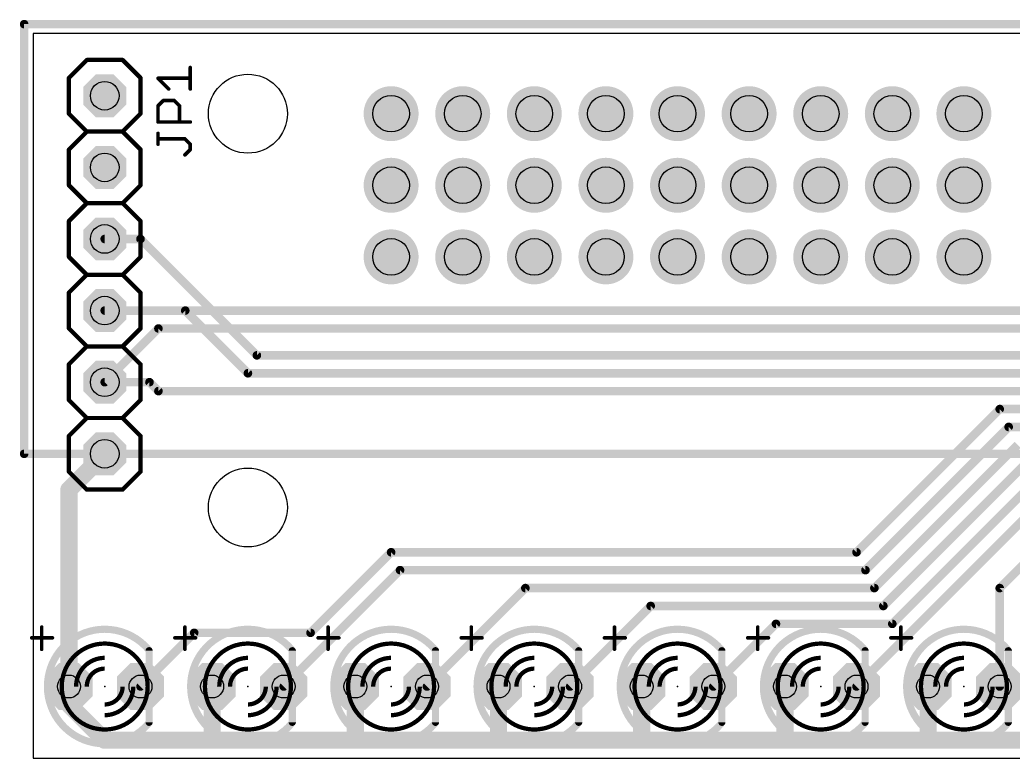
# Model space of a CAD drawing. Extents: x -0.5 to 82.1, y 0 to 26.2.
# Drawn here: x -0.47 to 34.77, y 0 to 26.19 of the extents above; entities that cross this region are included whole.
import ezdxf

# ---------------------------------------------------------------- set-up
doc = ezdxf.new("R2010")
doc.units = 0
for name, color, linetype in [('1', 22, 'CONTINUOUS'), ('16', 175, 'CONTINUOUS'), ('17', 82, 'CONTINUOUS'), ('18', 82, 'CONTINUOUS'), ('20', 7, 'CONTINUOUS'), ('21', 253, 'CONTINUOUS'), ('23', 7, 'CONTINUOUS'), ('25', 253, 'CONTINUOUS'), ('44', 253, 'CONTINUOUS'), ('51', 253, 'CONTINUOUS')]:
    doc.layers.add(name, color=color, linetype=linetype)

# ---------------------------------------------------------------- blocks, each defined once
blk = doc.blocks.new('RECT')
blk.add_solid([(-0.5, -0.5), (0.5, -0.5), (-0.5, 0.5), (0.5, 0.5)])
blk = doc.blocks.new('OCTAGONP')
at = {"const_width": 0.5}
blk.add_lwpolyline([(-0.25, -0.1036), (-0.25, 0.1036), (-0.1036, 0.25), (0.1036, 0.25), (0.25, 0.1036), (0.25, -0.1036), (0.1036, -0.25), (-0.1036, -0.25), (-0.25, -0.1036), (-0.25, 0.1036)], dxfattribs=at)
blk = doc.blocks.new('ROUNDV')
at = {"const_width": 0.5}
blk.add_lwpolyline([(0, -0.25, 1), (0, 0.25, 1), (0, -0.25)], format="xyb", dxfattribs=at)

msp = doc.modelspace()

# ---------------------------------------------------------------- linework, layer by layer
at = {"layer": '1', "const_width": 0.3048}
for points in [[(-0.3175, 26.035), (81.915, 26.035)], [(-0.3175, 10.795), (-0.3175, 26.035)], [(3.81, 18.415), (2.54, 18.415)], [(7.9375, 14.2875), (3.81, 18.415)], [(2.54, 15.875), (5.3975, 15.875)], [(5.3975, 15.875), (7.62, 13.6525)], [(38.04, 14.2875), (7.9375, 14.2875)], [(7.62, 13.6525), (38.04, 13.6525)], [(2.54, 13.335), (4.1275, 13.335)], [(4.1275, 13.335), (4.445, 13.0175)], [(4.445, 13.0175), (38.04, 13.0175)], [(29.21, 7.3025), (34.29, 12.3825)], [(34.29, 12.3825), (38.04, 12.3825)], [(29.5275, 6.6675), (34.6075, 11.7475)], [(34.6075, 11.7475), (38.04, 11.7475)], [(81.915, 10.795), (-0.3175, 10.795)], [(29.845, 6.0325), (34.925, 11.1125)], [(30.1625, 5.3975), (35.2425, 10.4775)], [(30.48, 4.7625), (35.56, 9.8425)], [(29.21, 2.54), (35.8775, 9.2075)], [(34.29, 6.0325), (36.83, 8.5725)], [(9.8425, 4.445), (12.7, 7.3025)], [(12.7, 7.3025), (29.21, 7.3025)], [(8.89, 2.54), (13.0175, 6.6675)], [(13.0175, 6.6675), (29.5275, 6.6675)], [(13.97, 2.54), (17.4625, 6.0325)], [(17.4625, 6.0325), (29.845, 6.0325)], [(34.29, 2.54), (34.29, 6.0325)], [(19.05, 2.54), (21.9075, 5.3975)], [(21.9075, 5.3975), (30.1625, 5.3975)], [(3.81, 2.54), (5.715, 4.445)], [(5.715, 4.445), (9.8425, 4.445)], [(24.13, 2.54), (26.3525, 4.7625)], [(26.3525, 4.7625), (30.48, 4.7625)]]:
    msp.add_lwpolyline(points, dxfattribs=at)
at = {"layer": '1', "const_width": 0.1524}
for points in [[(-0.3175, 26.1112, 1), (-0.3175, 25.9588)], [(-0.2413, 26.035, 1), (-0.3937, 26.035)], [(2.54, 18.4912, 1), (2.54, 18.3388)], [(3.8639, 18.4689, 1), (3.7561, 18.3611)], [(3.81, 18.3388, 1), (3.81, 18.4912)], [(2.54, 15.9512, 1), (2.54, 15.7988)], [(5.4514, 15.9289, 1), (5.3436, 15.8211)], [(5.3975, 15.7988, 1), (5.3975, 15.9512)], [(7.9375, 14.3637, 1), (7.9375, 14.2113)], [(7.8836, 14.2336, 1), (7.9914, 14.3414)], [(7.62, 13.7287, 1), (7.62, 13.5763)], [(7.5661, 13.5986, 1), (7.6739, 13.7064)], [(2.54, 13.4112, 1), (2.54, 13.2588)], [(4.1814, 13.3889, 1), (4.0736, 13.2811)], [(4.1275, 13.2588, 1), (4.1275, 13.4112)], [(4.445, 13.0937, 1), (4.445, 12.9413)], [(4.3911, 12.9636, 1), (4.4989, 13.0714)], [(34.29, 12.4587, 1), (34.29, 12.3063)], [(34.3439, 12.3286, 1), (34.2361, 12.4364)], [(34.6075, 11.8237, 1), (34.6075, 11.6713)], [(34.6614, 11.6936, 1), (34.5536, 11.8014)], [(-0.3175, 10.8712, 1), (-0.3175, 10.7188)], [(-0.3937, 10.795, 1), (-0.2413, 10.795)], [(12.7, 7.3787, 1), (12.7, 7.2263)], [(12.7539, 7.2486, 1), (12.6461, 7.3564)], [(29.1561, 7.3564, 1), (29.2639, 7.2486)], [(29.21, 7.2263, 1), (29.21, 7.3787)], [(13.0175, 6.7437, 1), (13.0175, 6.5913)], [(13.0714, 6.6136, 1), (12.9636, 6.7214)], [(29.4736, 6.7214, 1), (29.5814, 6.6136)], [(29.5275, 6.5913, 1), (29.5275, 6.7437)], [(17.4625, 6.1087, 1), (17.4625, 5.9563)], [(17.5164, 5.9786, 1), (17.4086, 6.0864)], [(29.7911, 6.0864, 1), (29.8989, 5.9786)], [(29.845, 5.9563, 1), (29.845, 6.1087)], [(34.3662, 6.0325, 1), (34.2138, 6.0325)], [(34.2361, 6.0864, 1), (34.3439, 5.9786)], [(21.9075, 5.4737, 1), (21.9075, 5.3213)], [(21.9614, 5.3436, 1), (21.8536, 5.4514)], [(30.1086, 5.4514, 1), (30.2164, 5.3436)], [(30.1625, 5.3213, 1), (30.1625, 5.4737)], [(5.715, 4.5212, 1), (5.715, 4.3688)], [(5.7689, 4.3911, 1), (5.6611, 4.4989)], [(9.8425, 4.3688, 1), (9.8425, 4.5212)], [(26.3525, 4.8387, 1), (26.3525, 4.6863)], [(26.4064, 4.7086, 1), (26.2986, 4.8164)], [(30.4261, 4.8164, 1), (30.5339, 4.7086)], [(30.48, 4.6863, 1), (30.48, 4.8387)], [(9.7886, 4.4989, 1), (9.8964, 4.3911)], [(3.7561, 2.5939, 1), (3.8639, 2.4861)], [(8.8361, 2.5939, 1), (8.9439, 2.4861)], [(13.9161, 2.5939, 1), (14.0239, 2.4861)], [(18.9961, 2.5939, 1), (19.1039, 2.4861)], [(24.0761, 2.5939, 1), (24.1839, 2.4861)], [(29.1561, 2.5939, 1), (29.2639, 2.4861)], [(34.2138, 2.54, 1), (34.3662, 2.54)]]:
    msp.add_lwpolyline(points, format="xyb", dxfattribs=at)
at = {"layer": '16'}
for points, const_width in [([(78.74, 15.875), (2.54, 15.875)], 0.3048), ([(4.445, 15.24), (2.54, 13.335)], 0.3048), ([(76.835, 15.24), (4.445, 15.24)], 0.3048), ([(2.54, 10.795), (1.27, 9.525)], 0.6096), ([(1.27, 9.525), (1.27, 2.54)], 0.6096), ([(1.27, 2.54), (1.27, 1.905)], 0.6096), ([(6.35, 2.54), (6.35, 0.635)], 0.6096), ([(11.43, 2.54), (11.43, 0.635)], 0.6096), ([(16.51, 2.54), (16.51, 0.635)], 0.6096), ([(21.59, 2.54), (21.59, 0.635)], 0.6096), ([(26.67, 2.54), (26.67, 0.635)], 0.6096), ([(31.75, 2.54), (31.75, 0.635)], 0.6096), ([(1.27, 1.905), (2.54, 0.635)], 0.6096), ([(2.54, 0.635), (6.35, 0.635)], 0.6096), ([(6.35, 0.635), (11.43, 0.635)], 0.6096), ([(11.43, 0.635), (16.51, 0.635)], 0.6096), ([(16.51, 0.635), (21.59, 0.635)], 0.6096), ([(21.59, 0.635), (26.67, 0.635)], 0.6096), ([(26.67, 0.635), (31.75, 0.635)], 0.6096), ([(31.75, 0.635), (36.83, 0.635)], 0.6096)]:
    msp.add_lwpolyline(points, dxfattribs=dict(at, const_width=const_width))
for points, const_width in [([(2.54, 15.9512, 1), (2.54, 15.7988)], 0.1524), ([(4.445, 15.3162, 1), (4.445, 15.1638)], 0.1524), ([(4.4989, 15.1861, 1), (4.3911, 15.2939)], 0.1524), ([(2.4861, 13.3889, 1), (2.5939, 13.2811)], 0.1524), ([(2.6478, 10.6872, 1), (2.4322, 10.9028)], 0.3048), ([(1.1622, 9.6328, 1), (1.3778, 9.4172)], 0.3048), ([(1.4224, 9.525, 1), (1.1176, 9.525)], 0.3048), ([(1.4224, 2.54, 1), (1.1176, 2.54)], 0.3048), ([(6.5024, 2.54, 1), (6.1976, 2.54)], 0.3048), ([(11.5824, 2.54, 1), (11.2776, 2.54)], 0.3048), ([(16.6624, 2.54, 1), (16.3576, 2.54)], 0.3048), ([(21.7424, 2.54, 1), (21.4376, 2.54)], 0.3048), ([(26.8224, 2.54, 1), (26.5176, 2.54)], 0.3048), ([(31.9024, 2.54, 1), (31.5976, 2.54)], 0.3048), ([(1.1176, 2.54, 1), (1.4224, 2.54)], 0.3048), ([(1.3778, 2.0128, 1), (1.1622, 1.7972)], 0.3048), ([(1.1176, 1.905, 1), (1.4224, 1.905)], 0.3048), ([(2.54, 0.7874, 1), (2.54, 0.4826)], 0.3048), ([(2.4322, 0.5272, 1), (2.6478, 0.7428)], 0.3048), ([(6.35, 0.7874, 1), (6.35, 0.4826)], 0.3048), ([(6.1976, 0.635, 1), (6.5024, 0.635)], 0.3048), ([(6.35, 0.4826, 1), (6.35, 0.7874)], 0.3048), ([(11.43, 0.7874, 1), (11.43, 0.4826)], 0.3048), ([(11.2776, 0.635, 1), (11.5824, 0.635)], 0.3048), ([(11.43, 0.4826, 1), (11.43, 0.7874)], 0.3048), ([(16.51, 0.7874, 1), (16.51, 0.4826)], 0.3048), ([(16.3576, 0.635, 1), (16.6624, 0.635)], 0.3048), ([(16.51, 0.4826, 1), (16.51, 0.7874)], 0.3048), ([(21.59, 0.7874, 1), (21.59, 0.4826)], 0.3048), ([(21.4376, 0.635, 1), (21.7424, 0.635)], 0.3048), ([(21.59, 0.4826, 1), (21.59, 0.7874)], 0.3048), ([(26.67, 0.7874, 1), (26.67, 0.4826)], 0.3048), ([(26.5176, 0.635, 1), (26.8224, 0.635)], 0.3048), ([(26.67, 0.4826, 1), (26.67, 0.7874)], 0.3048), ([(31.75, 0.7874, 1), (31.75, 0.4826)], 0.3048), ([(31.5976, 0.635, 1), (31.9024, 0.635)], 0.3048), ([(31.75, 0.4826, 1), (31.75, 0.7874)], 0.3048)]:
    msp.add_lwpolyline(points, format="xyb", dxfattribs=dict(at, const_width=const_width))
at = {"layer": '20'}
for p, q in [((81.26, 25.705), (0, 25.705)), ((0, 25.705), (0, 0)), ((0, 0), (81.26, 0))]:
    msp.add_line(p, q, dxfattribs=at)
for centre in [(7.62, 22.86), (7.62, 8.89)]:
    msp.add_circle(centre, 1.4, dxfattribs=at)
at = {"layer": '21'}
for points, const_width in [([(1.905, 24.765), (1.27, 24.13)], 0.1524), ([(3.175, 24.765), (1.905, 24.765)], 0.1524), ([(3.81, 24.13), (3.175, 24.765)], 0.1524), ([(1.27, 22.86), (1.27, 24.13)], 0.1524), ([(3.81, 24.13), (3.81, 22.86)], 0.1524), ([(1.905, 22.225), (1.27, 22.86)], 0.1524), ([(3.81, 22.86), (3.175, 22.225)], 0.1524), ([(1.27, 21.59), (1.905, 22.225)], 0.1524), ([(3.175, 22.225), (1.905, 22.225)], 0.1524), ([(3.175, 22.225), (3.81, 21.59)], 0.1524), ([(1.27, 20.32), (1.27, 21.59)], 0.1524), ([(3.81, 21.59), (3.81, 20.32)], 0.1524), ([(1.905, 19.685), (1.27, 20.32)], 0.1524), ([(3.81, 20.32), (3.175, 19.685)], 0.1524), ([(1.27, 19.05), (1.905, 19.685)], 0.1524), ([(3.175, 19.685), (1.905, 19.685)], 0.1524), ([(3.175, 19.685), (3.81, 19.05)], 0.1524), ([(1.27, 17.78), (1.27, 19.05)], 0.1524), ([(3.81, 19.05), (3.81, 17.78)], 0.1524), ([(1.905, 17.145), (1.27, 17.78)], 0.1524), ([(3.81, 17.78), (3.175, 17.145)], 0.1524), ([(1.905, 17.145), (1.27, 16.51)], 0.1524), ([(3.175, 17.145), (1.905, 17.145)], 0.1524), ([(3.81, 16.51), (3.175, 17.145)], 0.1524), ([(1.27, 15.24), (1.27, 16.51)], 0.1524), ([(3.81, 16.51), (3.81, 15.24)], 0.1524), ([(1.905, 14.605), (1.27, 15.24)], 0.1524), ([(3.81, 15.24), (3.175, 14.605)], 0.1524), ([(1.27, 13.97), (1.905, 14.605)], 0.1524), ([(3.175, 14.605), (1.905, 14.605)], 0.1524), ([(3.175, 14.605), (3.81, 13.97)], 0.1524), ([(1.27, 12.7), (1.27, 13.97)], 0.1524), ([(3.81, 13.97), (3.81, 12.7)], 0.1524), ([(1.905, 12.065), (1.27, 12.7)], 0.1524), ([(3.81, 12.7), (3.175, 12.065)], 0.1524), ([(1.905, 12.065), (1.27, 11.43)], 0.1524), ([(3.175, 12.065), (1.905, 12.065)], 0.1524), ([(3.81, 11.43), (3.175, 12.065)], 0.1524), ([(1.27, 10.16), (1.27, 11.43)], 0.1524), ([(3.81, 11.43), (3.81, 10.16)], 0.1524), ([(1.905, 9.525), (1.27, 10.16)], 0.1524), ([(3.81, 10.16), (3.175, 9.525)], 0.1524), ([(3.175, 9.525), (1.905, 9.525)], 0.1524), ([(0.3048, 3.8608), (0.3048, 4.6482)], 0.127), ([(5.3848, 3.8608), (5.3848, 4.6482)], 0.127), ([(10.4648, 3.8608), (10.4648, 4.6482)], 0.127), ([(15.5448, 3.8608), (15.5448, 4.6482)], 0.127), ([(20.6248, 3.8608), (20.6248, 4.6482)], 0.127), ([(25.7048, 3.8608), (25.7048, 4.6482)], 0.127), ([(30.7848, 3.8608), (30.7848, 4.6482)], 0.127), ([(-0.0508, 4.2672), (0.6858, 4.2672)], 0.127), ([(5.0292, 4.2672), (5.7658, 4.2672)], 0.127), ([(10.1092, 4.2672), (10.8458, 4.2672)], 0.127), ([(15.1892, 4.2672), (15.9258, 4.2672)], 0.127), ([(20.2692, 4.2672), (21.0058, 4.2672)], 0.127), ([(25.3492, 4.2672), (26.0858, 4.2672)], 0.127), ([(30.4292, 4.2672), (31.1658, 4.2672)], 0.127)]:
    msp.add_lwpolyline(points, dxfattribs=dict(at, const_width=const_width))
for points, const_width in [([(1.905, 24.8031, 1), (1.905, 24.7269)], 0.0762), ([(1.9319, 24.7381, 1), (1.8781, 24.7919)], 0.0762), ([(3.2019, 24.7919, 1), (3.1481, 24.7381)], 0.0762), ([(3.175, 24.7269, 1), (3.175, 24.8031)], 0.0762), ([(1.3081, 24.13, 1), (1.2319, 24.13)], 0.0762), ([(1.2431, 24.1569, 1), (1.2969, 24.1031)], 0.0762), ([(3.8481, 24.13, 1), (3.7719, 24.13)], 0.0762), ([(3.7831, 24.1031, 1), (3.8369, 24.1569)], 0.0762), ([(1.2969, 22.8869, 1), (1.2431, 22.8331)], 0.0762), ([(3.8369, 22.8331, 1), (3.7831, 22.8869)], 0.0762), ([(1.2319, 22.86, 1), (1.3081, 22.86)], 0.0762), ([(3.7719, 22.86, 1), (3.8481, 22.86)], 0.0762), ([(1.905, 22.2631, 1), (1.905, 22.1869)], 0.0762), ([(1.9319, 22.1981, 1), (1.8781, 22.2519)], 0.0762), ([(1.8781, 22.1981, 1), (1.9319, 22.2519)], 0.0762), ([(3.2019, 22.2519, 1), (3.1481, 22.1981)], 0.0762), ([(3.1481, 22.2519, 1), (3.2019, 22.1981)], 0.0762), ([(3.175, 22.1869, 1), (3.175, 22.2631)], 0.0762), ([(1.3081, 21.59, 1), (1.2319, 21.59)], 0.0762), ([(1.2431, 21.6169, 1), (1.2969, 21.5631)], 0.0762), ([(3.8481, 21.59, 1), (3.7719, 21.59)], 0.0762), ([(3.7831, 21.5631, 1), (3.8369, 21.6169)], 0.0762), ([(1.2319, 20.32, 1), (1.3081, 20.32)], 0.0762), ([(1.2969, 20.3469, 1), (1.2431, 20.2931)], 0.0762), ([(3.7719, 20.32, 1), (3.8481, 20.32)], 0.0762), ([(3.8369, 20.2931, 1), (3.7831, 20.3469)], 0.0762), ([(1.905, 19.7231, 1), (1.905, 19.6469)], 0.0762), ([(1.9319, 19.6581, 1), (1.8781, 19.7119)], 0.0762), ([(1.8781, 19.6581, 1), (1.9319, 19.7119)], 0.0762), ([(3.2019, 19.7119, 1), (3.1481, 19.6581)], 0.0762), ([(3.1481, 19.7119, 1), (3.2019, 19.6581)], 0.0762), ([(3.175, 19.6469, 1), (3.175, 19.7231)], 0.0762), ([(1.3081, 19.05, 1), (1.2319, 19.05)], 0.0762), ([(1.2431, 19.0769, 1), (1.2969, 19.0231)], 0.0762), ([(3.8481, 19.05, 1), (3.7719, 19.05)], 0.0762), ([(3.7831, 19.0231, 1), (3.8369, 19.0769)], 0.0762), ([(1.2319, 17.78, 1), (1.3081, 17.78)], 0.0762), ([(1.2969, 17.8069, 1), (1.2431, 17.7531)], 0.0762), ([(3.7719, 17.78, 1), (3.8481, 17.78)], 0.0762), ([(3.8369, 17.7531, 1), (3.7831, 17.8069)], 0.0762), ([(1.905, 17.1831, 1), (1.905, 17.1069)], 0.0762), ([(1.9319, 17.1181, 1), (1.8781, 17.1719)], 0.0762), ([(1.8781, 17.1181, 1), (1.9319, 17.1719)], 0.0762), ([(3.2019, 17.1719, 1), (3.1481, 17.1181)], 0.0762), ([(3.1481, 17.1719, 1), (3.2019, 17.1181)], 0.0762), ([(3.175, 17.1069, 1), (3.175, 17.1831)], 0.0762), ([(1.3081, 16.51, 1), (1.2319, 16.51)], 0.0762), ([(1.2431, 16.5369, 1), (1.2969, 16.4831)], 0.0762), ([(3.8481, 16.51, 1), (3.7719, 16.51)], 0.0762), ([(3.7831, 16.4831, 1), (3.8369, 16.5369)], 0.0762), ([(1.2319, 15.24, 1), (1.3081, 15.24)], 0.0762), ([(1.2969, 15.2669, 1), (1.2431, 15.2131)], 0.0762), ([(3.7719, 15.24, 1), (3.8481, 15.24)], 0.0762), ([(3.8369, 15.2131, 1), (3.7831, 15.2669)], 0.0762), ([(1.905, 14.6431, 1), (1.905, 14.5669)], 0.0762), ([(1.9319, 14.5781, 1), (1.8781, 14.6319)], 0.0762), ([(1.8781, 14.5781, 1), (1.9319, 14.6319)], 0.0762), ([(3.2019, 14.6319, 1), (3.1481, 14.5781)], 0.0762), ([(3.1481, 14.6319, 1), (3.2019, 14.5781)], 0.0762), ([(3.175, 14.5669, 1), (3.175, 14.6431)], 0.0762), ([(1.3081, 13.97, 1), (1.2319, 13.97)], 0.0762), ([(1.2431, 13.9969, 1), (1.2969, 13.9431)], 0.0762), ([(3.8481, 13.97, 1), (3.7719, 13.97)], 0.0762), ([(3.7831, 13.9431, 1), (3.8369, 13.9969)], 0.0762), ([(1.2319, 12.7, 1), (1.3081, 12.7)], 0.0762), ([(1.2969, 12.7269, 1), (1.2431, 12.6731)], 0.0762), ([(3.7719, 12.7, 1), (3.8481, 12.7)], 0.0762), ([(3.8369, 12.6731, 1), (3.7831, 12.7269)], 0.0762), ([(1.905, 12.1031, 1), (1.905, 12.0269)], 0.0762), ([(1.9319, 12.0381, 1), (1.8781, 12.0919)], 0.0762), ([(1.8781, 12.0381, 1), (1.9319, 12.0919)], 0.0762), ([(3.2019, 12.0919, 1), (3.1481, 12.0381)], 0.0762), ([(3.1481, 12.0919, 1), (3.2019, 12.0381)], 0.0762), ([(3.175, 12.0269, 1), (3.175, 12.1031)], 0.0762), ([(1.3081, 11.43, 1), (1.2319, 11.43)], 0.0762), ([(1.2431, 11.4569, 1), (1.2969, 11.4031)], 0.0762), ([(3.8481, 11.43, 1), (3.7719, 11.43)], 0.0762), ([(3.7831, 11.4031, 1), (3.8369, 11.4569)], 0.0762), ([(1.2969, 10.1869, 1), (1.2431, 10.1331)], 0.0762), ([(3.8369, 10.1331, 1), (3.7831, 10.1869)], 0.0762), ([(1.2319, 10.16, 1), (1.3081, 10.16)], 0.0762), ([(3.7719, 10.16, 1), (3.8481, 10.16)], 0.0762), ([(1.905, 9.5631, 1), (1.905, 9.4869)], 0.0762), ([(1.8781, 9.4981, 1), (1.9319, 9.5519)], 0.0762), ([(3.1481, 9.5519, 1), (3.2019, 9.4981)], 0.0762), ([(3.175, 9.4869, 1), (3.175, 9.5631)], 0.0762), ([(0.3366, 4.6482, 1), (0.2731, 4.6482)], 0.0635), ([(2.54, 4.572, 0.277), (0.7471, 3.4962)], 0.254), ([(4.101, 3.8409, 0.2226), (2.54, 4.572)], 0.254), ([(5.4165, 4.6482, 1), (5.3531, 4.6482)], 0.0635), ([(7.62, 4.572, 0.277), (5.8271, 3.4962)], 0.254), ([(9.181, 3.8409, 0.2226), (7.62, 4.572)], 0.254), ([(10.4966, 4.6482, 1), (10.433, 4.6482)], 0.0635), ([(12.7, 4.572, 0.277), (10.9071, 3.4962)], 0.254), ([(14.261, 3.8409, 0.2226), (12.7, 4.572)], 0.254), ([(15.5766, 4.6482, 1), (15.513, 4.6482)], 0.0635), ([(17.78, 4.572, 0.277), (15.9871, 3.4962)], 0.254), ([(19.341, 3.8409, 0.2226), (17.78, 4.572)], 0.254), ([(20.6565, 4.6482, 1), (20.5931, 4.6482)], 0.0635), ([(22.86, 4.572, 0.277), (21.0671, 3.4962)], 0.254), ([(24.421, 3.8409, 0.2226), (22.86, 4.572)], 0.254), ([(25.7366, 4.6482, 1), (25.6731, 4.6482)], 0.0635), ([(27.94, 4.572, 0.277), (26.1471, 3.4962)], 0.254), ([(29.501, 3.8409, 0.2226), (27.94, 4.572)], 0.254), ([(30.8165, 4.6482, 1), (30.7531, 4.6482)], 0.0635), ([(33.02, 4.572, 0.277), (31.2271, 3.4962)], 0.254), ([(34.581, 3.8409, 0.2226), (33.02, 4.572)], 0.254), ([(-0.0508, 4.2989, 1), (-0.0508, 4.2355)], 0.0635), ([(0.6858, 4.2355, 1), (0.6858, 4.2989)], 0.0635), ([(5.0292, 4.2989, 1), (5.0292, 4.2355)], 0.0635), ([(5.7658, 4.2355, 1), (5.7658, 4.2989)], 0.0635), ([(10.1092, 4.2989, 1), (10.1092, 4.2355)], 0.0635), ([(10.8458, 4.2355, 1), (10.8458, 4.2989)], 0.0635), ([(15.1892, 4.2989, 1), (15.1892, 4.2355)], 0.0635), ([(15.9258, 4.2355, 1), (15.9258, 4.2989)], 0.0635), ([(20.2692, 4.2989, 1), (20.2692, 4.2355)], 0.0635), ([(21.0058, 4.2355, 1), (21.0058, 4.2989)], 0.0635), ([(25.3492, 4.2989, 1), (25.3492, 4.2355)], 0.0635), ([(26.0858, 4.2355, 1), (26.0858, 4.2989)], 0.0635), ([(30.4292, 4.2989, 1), (30.4292, 4.2355)], 0.0635), ([(31.1658, 4.2355, 1), (31.1658, 4.2989)], 0.0635), ([(0.2731, 3.8608, 1), (0.3366, 3.8608)], 0.0635), ([(2.54, 4.064, 0.2361), (1.3208, 3.4544)], 0.1524), ([(3.7801, 3.4258, 0.2422), (2.54, 4.064)], 0.1524), ([(5.3531, 3.8608, 1), (5.4165, 3.8608)], 0.0635), ([(7.62, 4.064, 0.2361), (6.4008, 3.4544)], 0.1524), ([(8.8601, 3.4258, 0.2422), (7.62, 4.064)], 0.1524), ([(10.433, 3.8608, 1), (10.4966, 3.8608)], 0.0635), ([(12.7, 4.064, 0.2361), (11.4808, 3.4544)], 0.1524), ([(13.9401, 3.4258, 0.2422), (12.7, 4.064)], 0.1524), ([(15.513, 3.8608, 1), (15.5766, 3.8608)], 0.0635), ([(17.78, 4.064, 0.2361), (16.5608, 3.4544)], 0.1524), ([(19.0201, 3.4258, 0.2422), (17.78, 4.064)], 0.1524), ([(20.5931, 3.8608, 1), (20.6565, 3.8608)], 0.0635), ([(22.86, 4.064, 0.2361), (21.6408, 3.4544)], 0.1524), ([(24.1001, 3.4258, 0.2422), (22.86, 4.064)], 0.1524), ([(25.6731, 3.8608, 1), (25.7366, 3.8608)], 0.0635), ([(27.94, 4.064, 0.2361), (26.7208, 3.4544)], 0.1524), ([(29.1801, 3.4258, 0.2422), (27.94, 4.064)], 0.1524), ([(30.7531, 3.8608, 1), (30.8165, 3.8608)], 0.0635), ([(33.02, 4.064, 0.2361), (31.8008, 3.4544)], 0.1524), ([(34.2601, 3.4258, 0.2422), (33.02, 4.064)], 0.1524), ([(0.7757, 1.5318, 0.2691), (2.54, 0.508)], 0.254), ([(1.337, 1.6044, 0.2315), (2.54, 1.016)], 0.1524), ([(2.54, 1.016, 0.2315), (3.743, 1.6044)], 0.1524), ([(5.8557, 1.5318, 0.2691), (7.62, 0.508)], 0.254), ([(6.417, 1.6044, 0.2315), (7.62, 1.016)], 0.1524), ([(7.62, 1.016, 0.2315), (8.823, 1.6044)], 0.1524), ([(10.9357, 1.5318, 0.2691), (12.7, 0.508)], 0.254), ([(11.497, 1.6044, 0.2315), (12.7, 1.016)], 0.1524), ([(12.7, 1.016, 0.2315), (13.903, 1.6044)], 0.1524), ([(16.0157, 1.5318, 0.2691), (17.78, 0.508)], 0.254), ([(16.577, 1.6044, 0.2315), (17.78, 1.016)], 0.1524), ([(17.78, 1.016, 0.2315), (18.983, 1.6044)], 0.1524), ([(21.0957, 1.5318, 0.2691), (22.86, 0.508)], 0.254), ([(21.657, 1.6044, 0.2315), (22.86, 1.016)], 0.1524), ([(22.86, 1.016, 0.2315), (24.063, 1.6044)], 0.1524), ([(26.1757, 1.5318, 0.2691), (27.94, 0.508)], 0.254), ([(26.737, 1.6044, 0.2315), (27.94, 1.016)], 0.1524), ([(27.94, 1.016, 0.2315), (29.143, 1.6044)], 0.1524), ([(31.2557, 1.5318, 0.2691), (33.02, 0.508)], 0.254), ([(31.817, 1.6044, 0.2315), (33.02, 1.016)], 0.1524), ([(33.02, 1.016, 0.2315), (34.223, 1.6044)], 0.1524), ([(2.54, 0.508, 0.2206), (4.0912, 1.2274)], 0.254), ([(7.62, 0.508, 0.2206), (9.1712, 1.2274)], 0.254), ([(12.7, 0.508, 0.2206), (14.2512, 1.2274)], 0.254), ([(17.78, 0.508, 0.2206), (19.3312, 1.2274)], 0.254), ([(22.86, 0.508, 0.2206), (24.4112, 1.2274)], 0.254), ([(27.94, 0.508, 0.2206), (29.4912, 1.2274)], 0.254), ([(33.02, 0.508, 0.2206), (34.5712, 1.2274)], 0.254)]:
    msp.add_lwpolyline(points, format="xyb", dxfattribs=dict(at, const_width=const_width))
at = {"layer": '23'}
for p in [(2.54, 17.145), (2.54, 2.54), (7.62, 2.54), (12.7, 2.54), (17.78, 2.54), (22.86, 2.54), (27.94, 2.54), (33.02, 2.54)]:
    msp.add_point(p, dxfattribs=at)
at = {"layer": '25', "const_width": 0.127}
for points in [[(5.5753, 23.7353), (5.5753, 24.4979)], [(4.8127, 23.7353), (4.4313, 24.1166)], [(4.4313, 24.1166), (5.5753, 24.1166)], [(4.4313, 23.1379), (4.622, 23.3285)], [(4.622, 23.3285), (5.0033, 23.3285)], [(5.0033, 23.3285), (5.194, 23.1379)], [(4.4313, 22.5659), (4.4313, 23.1379)], [(5.194, 23.1379), (5.194, 22.5659)], [(5.5753, 22.5659), (4.4313, 22.5659)], [(4.4313, 21.7778), (4.4313, 22.1592)], [(5.3846, 21.9685), (4.4313, 21.9685)], [(5.5753, 21.7778), (5.3846, 21.9685)], [(5.3846, 21.3965), (5.5753, 21.5872)], [(5.5753, 21.5872), (5.5753, 21.7778)]]:
    msp.add_lwpolyline(points, dxfattribs=at)
at = {"layer": '25', "const_width": 0.0635}
for points in [[(5.6071, 24.4979, 1), (5.5436, 24.4979)], [(4.4313, 24.1484, 1), (4.4313, 24.0849)], [(4.4538, 24.1391, 1), (4.4089, 24.0942)], [(5.5753, 24.0849, 1), (5.5753, 24.1484)], [(4.7902, 23.7128, 1), (4.8351, 23.7577)], [(5.5436, 23.7353, 1), (5.6071, 23.7353)], [(4.622, 23.3603, 1), (4.622, 23.2968)], [(4.6444, 23.3061, 1), (4.5995, 23.351)], [(5.0258, 23.351, 1), (4.9809, 23.3061)], [(5.0033, 23.2968, 1), (5.0033, 23.3603)], [(4.4631, 23.1379, 1), (4.3996, 23.1379)], [(4.4089, 23.1603, 1), (4.4538, 23.1154)], [(5.2257, 23.1379, 1), (5.1622, 23.1379)], [(5.1715, 23.1154, 1), (5.2164, 23.1603)], [(4.4313, 22.5977, 1), (4.4313, 22.5342)], [(4.3996, 22.5659, 1), (4.4631, 22.5659)], [(5.1622, 22.5659, 1), (5.2257, 22.5659)], [(5.5753, 22.5342, 1), (5.5753, 22.5977)], [(4.4631, 22.1592, 1), (4.3996, 22.1592)], [(4.4313, 22.0002, 1), (4.4313, 21.9367)], [(5.4071, 21.9909, 1), (5.3622, 21.946)], [(5.3846, 21.9367, 1), (5.3846, 22.0002)], [(4.3996, 21.7778, 1), (4.4631, 21.7778)], [(5.6071, 21.7778, 1), (5.5436, 21.7778)], [(5.5436, 21.5872, 1), (5.6071, 21.5872)], [(5.5978, 21.5647, 1), (5.5528, 21.6096)], [(5.5528, 21.7554, 1), (5.5978, 21.8003)], [(5.3622, 21.419, 1), (5.4071, 21.3741)]]:
    msp.add_lwpolyline(points, format="xyb", dxfattribs=at)
at = {"layer": '44'}
for centre, radius in [((2.54, 23.495), 0.508), ((12.7, 22.86), 0.65), ((15.24, 22.86), 0.65), ((17.78, 22.86), 0.65), ((20.32, 22.86), 0.65), ((22.86, 22.86), 0.65), ((25.4, 22.86), 0.65), ((27.94, 22.86), 0.65), ((30.48, 22.86), 0.65), ((33.02, 22.86), 0.65), ((2.54, 20.955), 0.508), ((12.7, 20.32), 0.65), ((15.24, 20.32), 0.65), ((17.78, 20.32), 0.65), ((20.32, 20.32), 0.65), ((22.86, 20.32), 0.65), ((25.4, 20.32), 0.65), ((27.94, 20.32), 0.65), ((30.48, 20.32), 0.65), ((33.02, 20.32), 0.65), ((2.54, 18.415), 0.508), ((12.7, 17.78), 0.65), ((15.24, 17.78), 0.65), ((17.78, 17.78), 0.65), ((20.32, 17.78), 0.65), ((22.86, 17.78), 0.65), ((25.4, 17.78), 0.65), ((27.94, 17.78), 0.65), ((30.48, 17.78), 0.65), ((33.02, 17.78), 0.65), ((2.54, 15.875), 0.508), ((2.54, 13.335), 0.508), ((2.54, 10.795), 0.508), ((1.27, 2.54), 0.4064), ((3.81, 2.54), 0.4064), ((6.35, 2.54), 0.4064), ((8.89, 2.54), 0.4064), ((11.43, 2.54), 0.4064), ((13.97, 2.54), 0.4064), ((16.51, 2.54), 0.4064), ((19.05, 2.54), 0.4064), ((21.59, 2.54), 0.4064), ((24.13, 2.54), 0.4064), ((26.67, 2.54), 0.4064), ((29.21, 2.54), 0.4064), ((31.75, 2.54), 0.4064), ((34.29, 2.54), 0.4064)]:
    msp.add_circle(centre, radius, dxfattribs=at)
at = {"layer": '51', "const_width": 0.254}
for points in [[(4.1148, 1.27), (4.1148, 3.81)], [(9.1948, 1.27), (9.1948, 3.81)], [(14.2748, 1.27), (14.2748, 3.81)], [(19.3548, 1.27), (19.3548, 3.81)], [(24.4348, 1.27), (24.4348, 3.81)], [(29.5148, 1.27), (29.5148, 3.81)], [(34.5948, 1.27), (34.5948, 3.81)]]:
    msp.add_lwpolyline(points, dxfattribs=at)
at = {"layer": '51'}
for points, const_width in [([(4.1783, 3.81, 1), (4.0513, 3.81)], 0.127), ([(9.2583, 3.81, 1), (9.1313, 3.81)], 0.127), ([(14.3383, 3.81, 1), (14.2113, 3.81)], 0.127), ([(19.4183, 3.81, 1), (19.2913, 3.81)], 0.127), ([(24.4983, 3.81, 1), (24.3713, 3.81)], 0.127), ([(29.5783, 3.81, 1), (29.4513, 3.81)], 0.127), ([(34.6583, 3.81, 1), (34.5313, 3.81)], 0.127), ([(0.7509, 3.5034, 0.1241), (0.508, 2.54)], 0.254), ([(1.3692, 3.5156, 0.1754), (1.016, 2.54)], 0.1524), ([(2.54, 3.556, 0.4142), (1.524, 2.54)], 0.1524), ([(4.064, 2.54, 0.179), (3.6971, 3.5318)], 0.1524), ([(5.8309, 3.5034, 0.1241), (5.588, 2.54)], 0.254), ([(6.4492, 3.5156, 0.1754), (6.096, 2.54)], 0.1524), ([(7.62, 3.556, 0.4142), (6.604, 2.54)], 0.1524), ([(9.144, 2.54, 0.179), (8.7771, 3.5318)], 0.1524), ([(10.9109, 3.5034, 0.1241), (10.668, 2.54)], 0.254), ([(11.5292, 3.5156, 0.1754), (11.176, 2.54)], 0.1524), ([(12.7, 3.556, 0.4142), (11.684, 2.54)], 0.1524), ([(14.224, 2.54, 0.179), (13.8571, 3.5318)], 0.1524), ([(15.9909, 3.5034, 0.1241), (15.748, 2.54)], 0.254), ([(16.6092, 3.5156, 0.1754), (16.256, 2.54)], 0.1524), ([(17.78, 3.556, 0.4142), (16.764, 2.54)], 0.1524), ([(19.304, 2.54, 0.179), (18.9371, 3.5318)], 0.1524), ([(21.0709, 3.5034, 0.1241), (20.828, 2.54)], 0.254), ([(21.6892, 3.5156, 0.1754), (21.336, 2.54)], 0.1524), ([(22.86, 3.556, 0.4142), (21.844, 2.54)], 0.1524), ([(24.384, 2.54, 0.179), (24.0171, 3.5318)], 0.1524), ([(26.1509, 3.5034, 0.1241), (25.908, 2.54)], 0.254), ([(26.7692, 3.5156, 0.1754), (26.416, 2.54)], 0.1524), ([(27.94, 3.556, 0.4142), (26.924, 2.54)], 0.1524), ([(29.464, 2.54, 0.179), (29.0971, 3.5318)], 0.1524), ([(31.2309, 3.5034, 0.1241), (30.988, 2.54)], 0.254), ([(31.8492, 3.5156, 0.1754), (31.496, 2.54)], 0.1524), ([(33.02, 3.556, 0.4142), (32.004, 2.54)], 0.1524), ([(34.544, 2.54, 0.179), (34.1771, 3.5318)], 0.1524), ([(2.54, 3.175, 0.4142), (1.905, 2.54)], 0.1524), ([(7.62, 3.175, 0.4142), (6.985, 2.54)], 0.1524), ([(12.7, 3.175, 0.4142), (12.065, 2.54)], 0.1524), ([(17.78, 3.175, 0.4142), (17.145, 2.54)], 0.1524), ([(22.86, 3.175, 0.4142), (22.225, 2.54)], 0.1524), ([(27.94, 3.175, 0.4142), (27.305, 2.54)], 0.1524), ([(33.02, 3.175, 0.4142), (32.385, 2.54)], 0.1524), ([(0.508, 2.54, 0.1388), (0.8094, 1.475)], 0.254), ([(1.016, 2.54, 0.1837), (1.4009, 1.5275)], 0.1524), ([(2.54, 1.905, 0.4142), (3.175, 2.54)], 0.1524), ([(2.54, 1.524, 0.4142), (3.556, 2.54)], 0.1524), ([(3.7108, 1.5644, 0.1754), (4.064, 2.54)], 0.1524), ([(5.588, 2.54, 0.1388), (5.8894, 1.475)], 0.254), ([(6.096, 2.54, 0.1837), (6.4809, 1.5275)], 0.1524), ([(7.62, 1.905, 0.4142), (8.255, 2.54)], 0.1524), ([(7.62, 1.524, 0.4142), (8.636, 2.54)], 0.1524), ([(8.7908, 1.5644, 0.1754), (9.144, 2.54)], 0.1524), ([(10.668, 2.54, 0.1388), (10.9694, 1.475)], 0.254), ([(11.176, 2.54, 0.1837), (11.5609, 1.5275)], 0.1524), ([(12.7, 1.905, 0.4142), (13.335, 2.54)], 0.1524), ([(12.7, 1.524, 0.4142), (13.716, 2.54)], 0.1524), ([(13.8708, 1.5644, 0.1754), (14.224, 2.54)], 0.1524), ([(15.748, 2.54, 0.1388), (16.0494, 1.475)], 0.254), ([(16.256, 2.54, 0.1837), (16.6409, 1.5275)], 0.1524), ([(17.78, 1.905, 0.4142), (18.415, 2.54)], 0.1524), ([(17.78, 1.524, 0.4142), (18.796, 2.54)], 0.1524), ([(18.9508, 1.5644, 0.1754), (19.304, 2.54)], 0.1524), ([(20.828, 2.54, 0.1388), (21.1294, 1.475)], 0.254), ([(21.336, 2.54, 0.1837), (21.7209, 1.5275)], 0.1524), ([(22.86, 1.905, 0.4142), (23.495, 2.54)], 0.1524), ([(22.86, 1.524, 0.4142), (23.876, 2.54)], 0.1524), ([(24.0308, 1.5644, 0.1754), (24.384, 2.54)], 0.1524), ([(25.908, 2.54, 0.1388), (26.2094, 1.475)], 0.254), ([(26.416, 2.54, 0.1837), (26.8009, 1.5275)], 0.1524), ([(27.94, 1.905, 0.4142), (28.575, 2.54)], 0.1524), ([(27.94, 1.524, 0.4142), (28.956, 2.54)], 0.1524), ([(29.1108, 1.5644, 0.1754), (29.464, 2.54)], 0.1524), ([(30.988, 2.54, 0.1388), (31.2894, 1.475)], 0.254), ([(31.496, 2.54, 0.1837), (31.8809, 1.5275)], 0.1524), ([(33.02, 1.905, 0.4142), (33.655, 2.54)], 0.1524), ([(33.02, 1.524, 0.4142), (34.036, 2.54)], 0.1524), ([(34.1908, 1.5644, 0.1754), (34.544, 2.54)], 0.1524), ([(4.0513, 1.27, 1), (4.1783, 1.27)], 0.127), ([(9.1313, 1.27, 1), (9.2583, 1.27)], 0.127), ([(14.2113, 1.27, 1), (14.3383, 1.27)], 0.127), ([(19.2913, 1.27, 1), (19.4183, 1.27)], 0.127), ([(24.3713, 1.27, 1), (24.4983, 1.27)], 0.127), ([(29.4513, 1.27, 1), (29.5783, 1.27)], 0.127), ([(34.5313, 1.27, 1), (34.6583, 1.27)], 0.127)]:
    msp.add_lwpolyline(points, format="xyb", dxfattribs=dict(at, const_width=const_width))

# ---------------------------------------------------------------- block references
at = {"layer": '17'}
for p, xscale, yscale in [((2.54, 23.495), 1.524, 1.524), ((2.54, 23.495), 1.524, 1.524), ((2.54, 20.955), 1.524, 1.524), ((2.54, 20.955), 1.524, 1.524), ((2.54, 18.415), 1.524, 1.524), ((2.54, 18.415), 1.524, 1.524), ((2.54, 15.875), 1.524, 1.524), ((2.54, 15.875), 1.524, 1.524), ((2.54, 13.335), 1.524, 1.524), ((2.54, 13.335), 1.524, 1.524), ((2.54, 10.795), 1.524, 1.524), ((2.54, 10.795), 1.524, 1.524), ((1.27, 2.54), 1.6764, 1.6764), ((1.27, 2.54), 1.6764, 1.6764), ((3.81, 2.54), 1.6764, 1.6764), ((3.81, 2.54), 1.6764, 1.6764), ((6.35, 2.54), 1.6764, 1.6764), ((6.35, 2.54), 1.6764, 1.6764), ((8.89, 2.54), 1.6764, 1.6764), ((8.89, 2.54), 1.6764, 1.6764), ((11.43, 2.54), 1.6764, 1.6764), ((11.43, 2.54), 1.6764, 1.6764), ((13.97, 2.54), 1.6764, 1.6764), ((13.97, 2.54), 1.6764, 1.6764), ((16.51, 2.54), 1.6764, 1.6764), ((16.51, 2.54), 1.6764, 1.6764), ((19.05, 2.54), 1.6764, 1.6764), ((19.05, 2.54), 1.6764, 1.6764), ((21.59, 2.54), 1.6764, 1.6764), ((21.59, 2.54), 1.6764, 1.6764), ((24.13, 2.54), 1.6764, 1.6764), ((24.13, 2.54), 1.6764, 1.6764), ((26.67, 2.54), 1.6764, 1.6764), ((26.67, 2.54), 1.6764, 1.6764), ((29.21, 2.54), 1.6764, 1.6764), ((29.21, 2.54), 1.6764, 1.6764), ((31.75, 2.54), 1.6764, 1.6764), ((31.75, 2.54), 1.6764, 1.6764), ((34.29, 2.54), 1.6764, 1.6764), ((34.29, 2.54), 1.6764, 1.6764)]:
    msp.add_blockref('OCTAGONP', p, dxfattribs=dict(at, xscale=xscale, yscale=yscale))
at = {"layer": '18', "xscale": 1.95, "yscale": 1.95}
for p in [(12.7, 22.86), (12.7, 22.86), (15.24, 22.86), (15.24, 22.86), (17.78, 22.86), (17.78, 22.86), (20.32, 22.86), (20.32, 22.86), (22.86, 22.86), (22.86, 22.86), (25.4, 22.86), (25.4, 22.86), (27.94, 22.86), (27.94, 22.86), (30.48, 22.86), (30.48, 22.86), (33.02, 22.86), (33.02, 22.86), (12.7, 20.32), (12.7, 20.32), (15.24, 20.32), (15.24, 20.32), (17.78, 20.32), (17.78, 20.32), (20.32, 20.32), (20.32, 20.32), (22.86, 20.32), (22.86, 20.32), (25.4, 20.32), (25.4, 20.32), (27.94, 20.32), (27.94, 20.32), (30.48, 20.32), (30.48, 20.32), (33.02, 20.32), (33.02, 20.32), (12.7, 17.78), (12.7, 17.78), (15.24, 17.78), (15.24, 17.78), (17.78, 17.78), (17.78, 17.78), (20.32, 17.78), (20.32, 17.78), (22.86, 17.78), (22.86, 17.78), (25.4, 17.78), (25.4, 17.78), (27.94, 17.78), (27.94, 17.78), (30.48, 17.78), (30.48, 17.78), (33.02, 17.78), (33.02, 17.78)]:
    msp.add_blockref('ROUNDV', p, dxfattribs=at)
at = {"layer": '51', "xscale": 0.508, "yscale": 0.508, "rotation": 270}
for p in [(2.54, 23.495), (2.54, 20.955), (2.54, 18.415), (2.54, 15.875), (2.54, 13.335), (2.54, 10.795)]:
    msp.add_blockref('RECT', p, dxfattribs=at)

doc.saveas('drawing.dxf')
